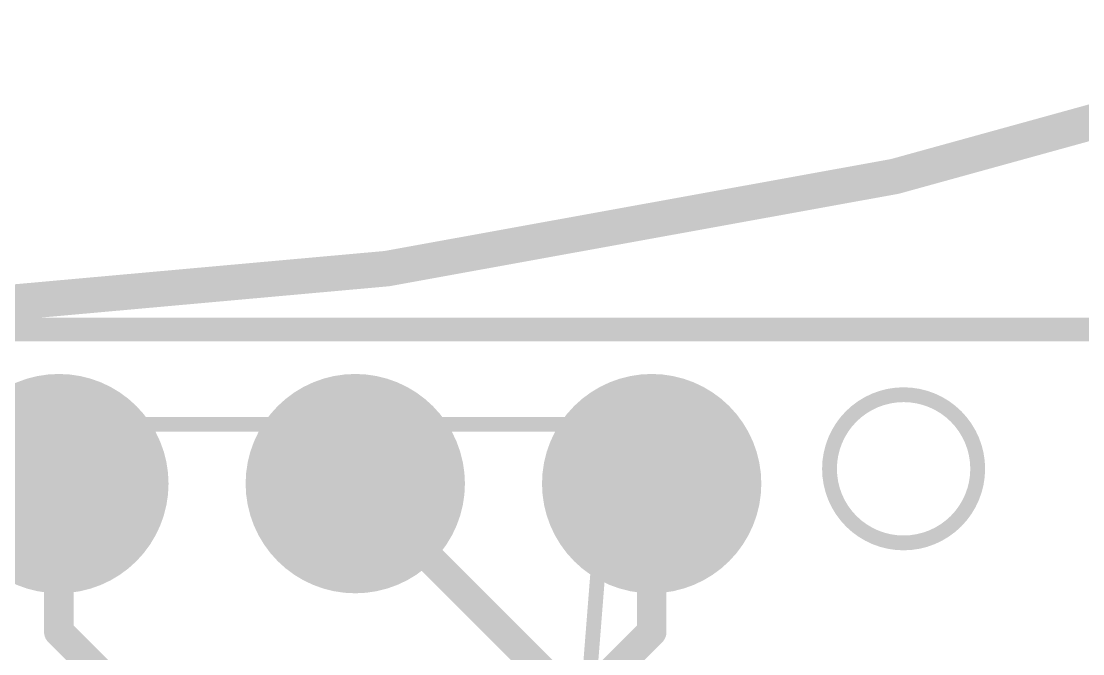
# Model space of a CAD drawing. Extents: x -33 to 32.5, y -8.9 to 49.7.
# Drawn here: x 3.49 to 12.58, y 44.26 to 49.68 of the extents above; entities that cross this region are included whole.
import ezdxf

# ---------------------------------------------------------------- set-up
doc = ezdxf.new("R2010")
doc.units = 0
for name, color, linetype in [('1', 12, 'CONTINUOUS'), ('16', 132, 'CONTINUOUS'), ('17', 110, 'CONTINUOUS'), ('20', 53, 'CONTINUOUS'), ('21', 41, 'CONTINUOUS'), ('51', 53, 'CONTINUOUS')]:
    doc.layers.add(name, color=color, linetype=linetype)

# ---------------------------------------------------------------- blocks, each defined once
blk = doc.blocks.new('ROUNDP')
at = {"const_width": 0.5}
blk.add_lwpolyline([(0, -0.25, 1), (0, 0.25, 1), (0, -0.25)], format="xyb", dxfattribs=at)

msp = doc.modelspace()

# ---------------------------------------------------------------- linework, layer by layer
at = {"layer": '1'}
for points, const_width in [([(-3.81, 38.1), (3.81, 45.72)], 0.3048), ([(11.43, 40.64), (6.35, 45.72)], 0.254)]:
    msp.add_lwpolyline(points, dxfattribs=dict(at, const_width=const_width))
for points, const_width in [([(3.8639, 45.6661, 1), (3.7561, 45.7739)], 0.1524), ([(6.3949, 45.7649, 1), (6.3051, 45.6751)], 0.127)]:
    msp.add_lwpolyline(points, format="xyb", dxfattribs=dict(at, const_width=const_width))
at = {"layer": '16', "const_width": 0.254}
for points in [[(3.81, 45.72), (3.81, 44.45)], [(8.89, 44.45), (8.89, 45.72)], [(3.81, 44.45), (5.08, 43.18)], [(7.62, 43.18), (8.89, 44.45)]]:
    msp.add_lwpolyline(points, dxfattribs=at)
at = {"layer": '16', "const_width": 0.127}
for points in [[(3.8735, 45.72, 1), (3.7465, 45.72)], [(8.9535, 45.72, 1), (8.8265, 45.72)], [(3.8549, 44.4949, 1), (3.7651, 44.4051)], [(8.9349, 44.4051, 1), (8.8451, 44.4949)], [(3.7465, 44.45, 1), (3.8735, 44.45)], [(8.8265, 44.45, 1), (8.9535, 44.45)]]:
    msp.add_lwpolyline(points, format="xyb", dxfattribs=at)
at = {"layer": '20', "const_width": 0.3048}
msp.add_lwpolyline([(-15.24, 49.53, 0.1584), (15.24, 49.53)], format="xyb", dxfattribs=at)
at = {"layer": '21', "const_width": 0.2032}
msp.add_lwpolyline([(-20.09, 47.04), (20.09, 47.04)], dxfattribs=at)
at = {"layer": '51', "const_width": 0.127}
for points in [[(-20.09, 47.04), (20.09, 47.04)], [(3.937, 46.228), (8.255, 46.228)], [(3.429, 45.974), (3.048, 41.148)], [(8.509, 45.974), (8.128, 41.148)]]:
    msp.add_lwpolyline(points, dxfattribs=at)
at = {"layer": '51'}
for points, const_width in [([(11.049, 45.212, 1), (11.049, 46.482, 1), (11.049, 45.212)], 0.127), ([(3.937, 46.2598, 1), (3.937, 46.1962)], 0.0635), ([(8.255, 46.1962, 1), (8.255, 46.2598)], 0.0635), ([(3.4607, 45.9715, 1), (3.3973, 45.9765)], 0.0635), ([(8.5407, 45.9715, 1), (8.4773, 45.9765)], 0.0635)]:
    msp.add_lwpolyline(points, format="xyb", dxfattribs=dict(at, const_width=const_width))

# ---------------------------------------------------------------- block references
at = {"layer": '17', "xscale": 1.8796, "yscale": 1.8796}
for p in [(3.81, 45.72), (3.81, 45.72), (6.35, 45.72), (6.35, 45.72), (8.89, 45.72), (8.89, 45.72)]:
    msp.add_blockref('ROUNDP', p, dxfattribs=at)

doc.saveas('drawing.dxf')
